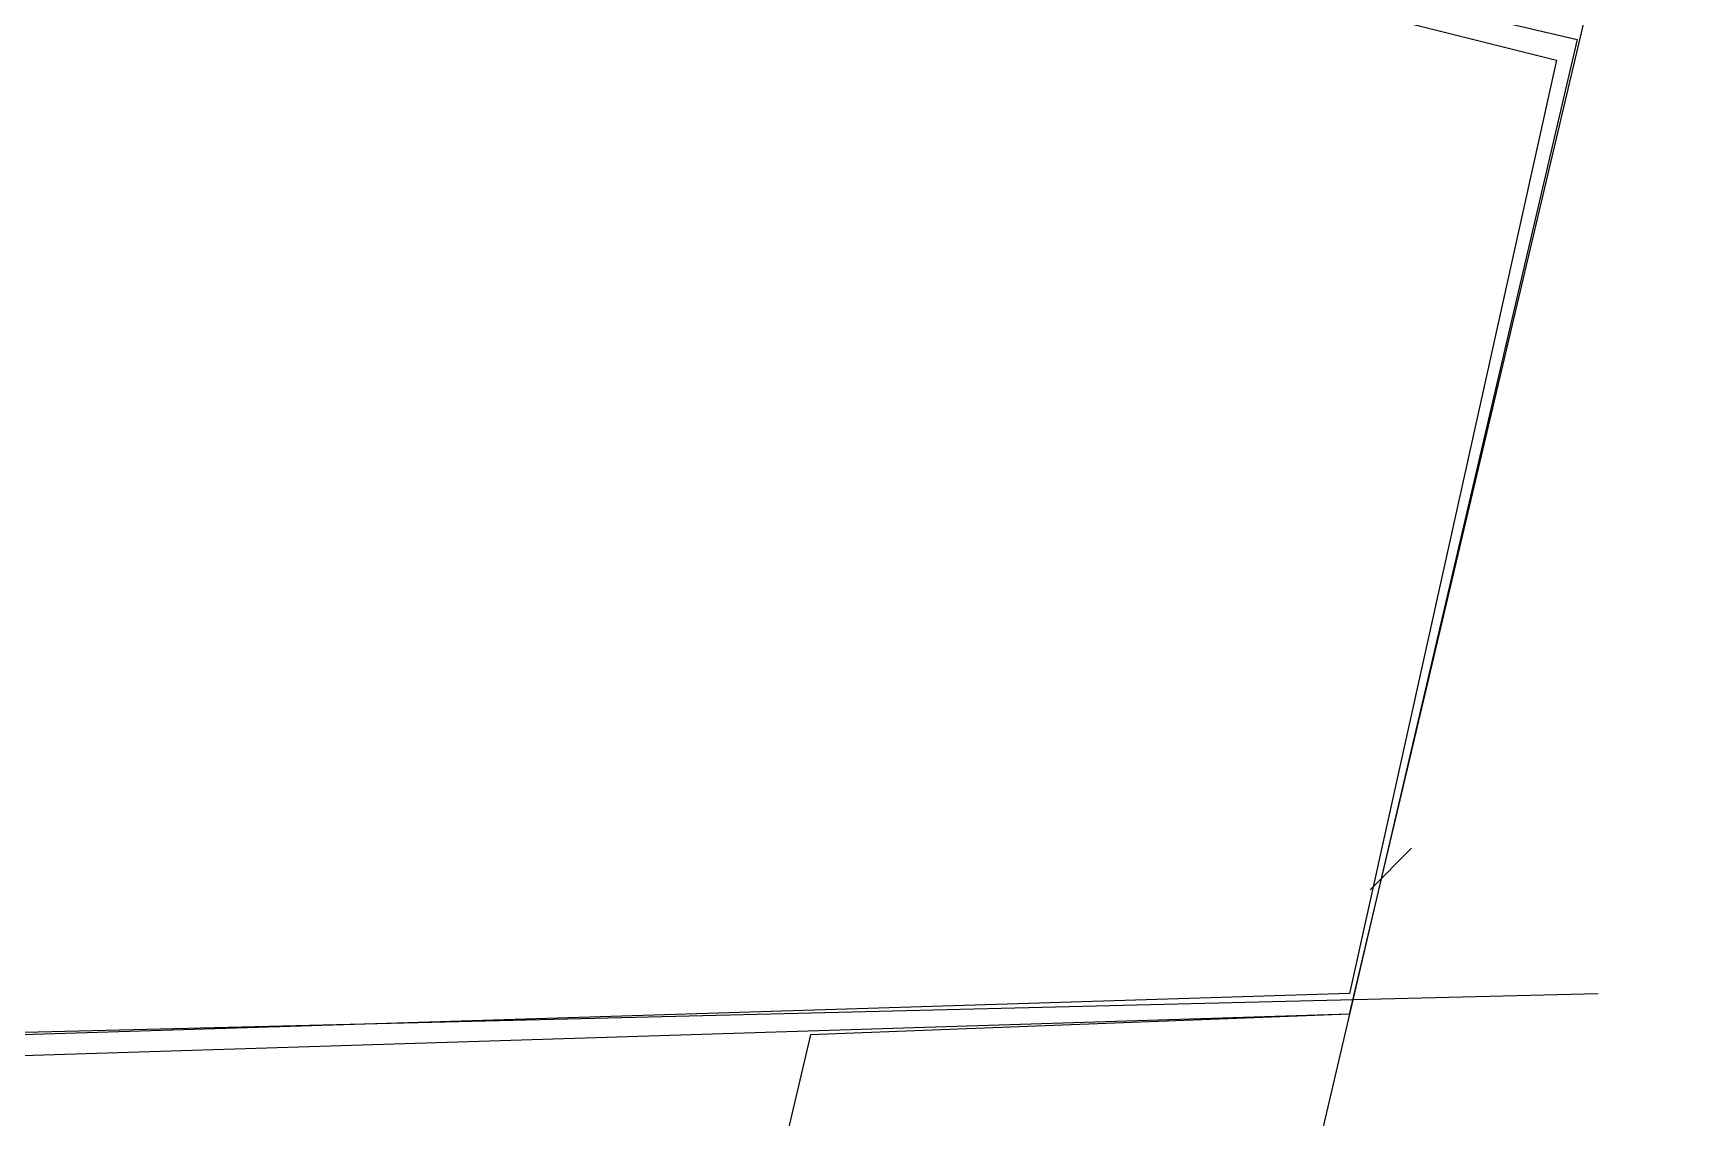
# Model space of a CAD drawing. Header units: feet. Extents: x -84 to 198, y -22 to 181.
# Drawn here: x 66.1 to 67.161, y 9.778 to 10.475 of the extents above; entities that cross this region are included whole.
import ezdxf

# ---------------------------------------------------------------- set-up
doc = ezdxf.new("R2010")
doc.units = ezdxf.units.FT
doc.layers.add('A-LINEA', color=7, linetype='CONTINUOUS')

msp = doc.modelspace()

# ---------------------------------------------------------------- linework, layer by layer
at = {"layer": 'A-LINEA'}
for p, q in [((66.9467, 9.8444), (69, 18.5244)), ((66.96, 9.9244), (66.9867, 9.9511)), ((66.9467, 9.8444), (66.5333, 8.0844)), ((66.9467, 9.8444), (66.6, 9.8311)), ((66.6, 9.8311), (66.1067, 7.7378))]:
    msp.add_line(p, q, dxfattribs=at)
for points in [[(33.2133, 13.6311), (35.92, 13.0311), (38.6267, 12.4844), (41.3467, 11.9911), (44.08, 11.5378), (46.8267, 11.1511), (49.5733, 10.7911), (52.32, 10.4978), (55.08, 10.2444), (57.84, 10.0444), (60.6, 9.8978), (62.7733, 9.8178), (64.9333, 9.8044), (67.1067, 9.8578)], [(66.0667, 10.6578), (66.2933, 10.6578), (67.0933, 10.4711), (66.9467, 9.8444), (66.0933, 9.8178), (66.0667, 10.6578)], [(66.08, 10.6444), (66.28, 10.6578), (67.08, 10.4578), (66.9467, 9.8578), (66.0933, 9.8311), (66.08, 10.6444)]]:
    msp.add_lwpolyline(points, dxfattribs=at)

doc.saveas('drawing.dxf')
